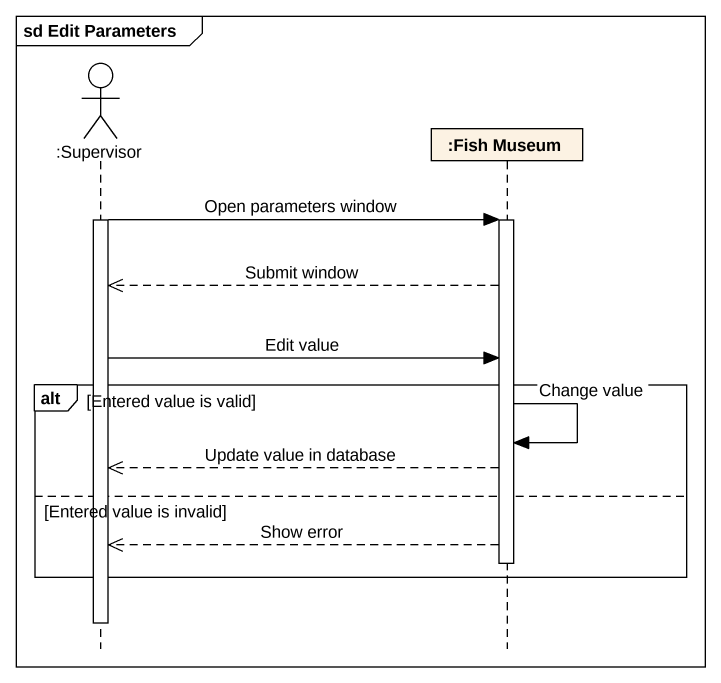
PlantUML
@startuml
mainframe sd Edit Parameters
hide footbox
actor ":Supervisor" as Supervisor
participant ":Fish Museum" as Fish_Museum

activate Supervisor
Supervisor -> Fish_Museum : Open parameters window
activate Fish_Museum
Fish_Museum -->> Supervisor : Submit window
Supervisor -> Fish_Museum : Edit value
alt Entered value is valid
  Fish_Museum -> Fish_Museum : Change value
  Fish_Museum -->> Supervisor : Update value in database
else Entered value is invalid
  Fish_Museum -->> Supervisor : Show error
  deactivate Fish_Museum
end
deactivate Supervisor
@enduml
